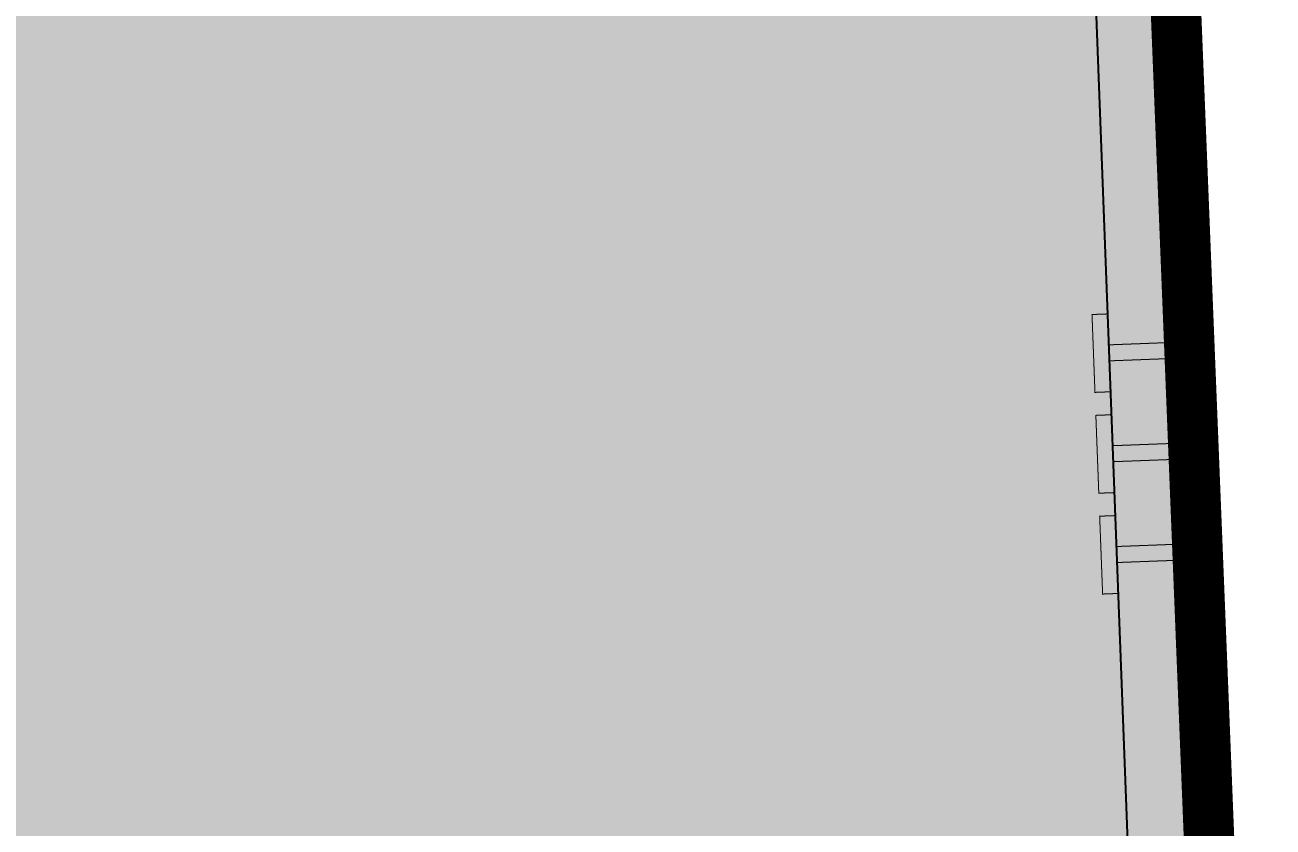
# Model space of a CAD drawing. Header units: metres. Extents: x 1956498 to 1957612, y 2277909 to 2278547.
# Drawn here: x 1956881.552 to 1956882.788, y 2278038.372 to 2278039.166 of the extents above; entities that cross this region are included whole.
import ezdxf
from ezdxf.enums import TextEntityAlignment as Align

# ---------------------------------------------------------------- set-up
doc = ezdxf.new("R2010")
doc.units = ezdxf.units.M
doc.layers.add('UBS-100-Postes', color=8, linetype='Continuous')
doc.layers.add('UBS_400_DETAIL POSTE HTA TOOLKIT UBS', color=7, linetype='Continuous')
doc.styles.get("Standard").update_dxf_attribs({"font": 'verdana.ttf'})

# ---------------------------------------------------------------- blocks, each defined once
blk = doc.blocks.new('PdL')
at = {"true_color": 0xb0c4d8, "transparency": 33554687}
blk.add_hatch(color=9, dxfattribs=at).paths.add_polyline_path([(0.09904227871447802, 2.324539795983583), (5.098256056429818, 2.322635899297893), (5.096431930316612, -0.2599879968911409), (0.09721815306693316, -0.25808409973979)])
at = {"color": 7, "transparency": 33554687, "const_width": 0.05}
blk.add_lwpolyline([(0.09904227871447802, 2.324539795983583), (5.098256056429818, 2.322635899297893), (5.096431930316612, -0.2599879968911409), (0.09721815306693316, -0.25808409973979)], close=True, dxfattribs=at)
at = {"color": 7, "transparency": 33554687}
blk.add_attdef('NUMERO', text='', height=1, dxfattribs=at).set_placement((3.833385661244392, 0.9777989531867206), align=Align.MIDDLE_LEFT)
blk = doc.blocks.new('HEA MALT')
h = blk.add_hatch(color=2)
h.dxf.hatch_style = 1
h.paths.add_polyline_path([(80, -7.937660806201166), (80, -38.60507431412407), (95.45152307252283, -38.60507431412407), (95.45152307252283, 38.60507431412407), (80, 38.60507431412407), (80, 7.937660806201166), (0, 7.937660806201166), (0, 38.60507431412407), (-15.45152307252283, 38.60507431412407), (-15.45152307252283, -38.60507431412407), (0, -38.60507431412407), (0, -7.937660806201166)])
at = {"color": 250, "const_width": 1}
for points in [[(0, -7.937660806201166), (0, -38.60507431412407), (-15.45152307252283, -38.60507431412407), (-15.45152307252283, 38.60507431412407), (0, 38.60507431412407), (0, 7.937660806201166)], [(80, 7.937660806201166), (80, 38.60507431412407), (95.45152307252283, 38.60507431412407), (95.45152307252283, -38.60507431412407), (80, -38.60507431412407), (80, -7.937660806201166)], [(80, 7.937660806201166), (0, 7.937660806201166)], [(80, -7.937660806201166), (0, -7.937660806201166)]]:
    blk.add_lwpolyline(points, dxfattribs=at)
blk = doc.blocks.new('UBS_PDL C1752')
at = {"const_width": 0.01}
blk.add_lwpolyline([(-2.508814037544653, 1.308120948553551), (2.491185962455347, 1.308120948553551), (2.491185962455347, -1.291879051481374), (-2.508814037544653, -1.291879051481374)], close=True, dxfattribs=at)
blk.add_lwpolyline([(2.411185962497257, -1.211879051465075), (-2.428814037528355, -1.211879051465075), (-2.428814037528355, 1.228120948537253), (2.411185962497257, 1.228120948537253)], close=True)
at = {"xscale": 0.001, "yscale": 0.001, "zscale": 0.001}
for p in [(-2.508814037544653, 0.06308280566008762), (-2.508814037544653, -0.03691719437483698), (-2.508814037544653, -0.1369171943515539)]:
    blk.add_blockref('HEA MALT', p, dxfattribs=at)

msp = doc.modelspace()

# ---------------------------------------------------------------- block references
at = {"layer": 'UBS-100-Postes', "transparency": 33554687, "rotation": 2.328970658530212}
msp.add_blockref('PdL', (1956877.659377131, 2278037.476532266), dxfattribs=at).add_auto_attribs({'NUMERO': '1'})
at = {"layer": 'UBS_400_DETAIL POSTE HTA TOOLKIT UBS', "transparency": 33554687, "rotation": 182.1729597041509}
msp.add_blockref('UBS_PDL C1752', (1956880.203834223, 2278038.612601407), dxfattribs=at)

doc.saveas('drawing.dxf')
